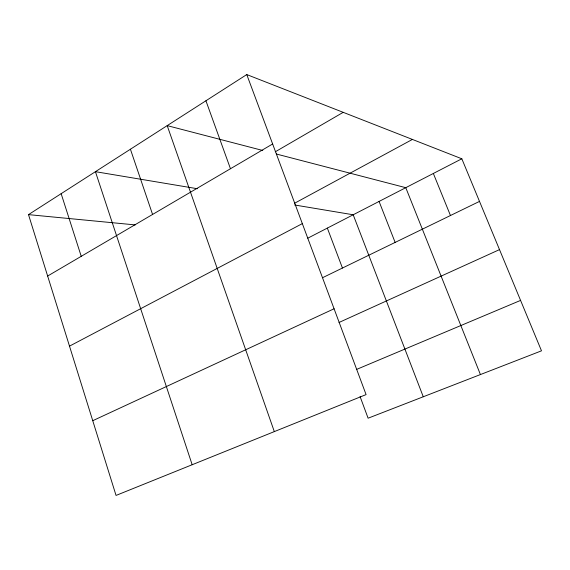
<?xml version="1.0" encoding="UTF-8"?>
<svg xmlns="http://www.w3.org/2000/svg" width="570" height="570" viewBox="0 0 570 570"><rect width="100%" height="100%" fill="white"/><g stroke="black" fill="none" stroke-linecap="round" stroke-linejoin="round"><path stroke-width="0.85" d="M246.76 74.57L366.082 394.604L116.045 495.43L28.5 214.626L246.76 74.57L461.828 158.788L541.5 350.828L368.106 418.202L360.069 396.556M47.645 276.03L272.638 143.982M275.267 151.805L343.204 112.34M294.448 203.319L412.402 139.436M69.497 346.14L302.335 223.618M307.779 238.182L461.828 158.788M322.52 277.725L479.505 201.395M92.746 420.696L334.084 308.769M339.007 322.478L499.512 249.61M356.521 369.445L520.581 300.404M28.5 214.626L135.225 224.908M197.448 188.734L95.432 171.677L192.168 464.735M294.661 204.993L353.193 214.776L423.268 396.77M262.784 150.487L167.195 125.621L274.327 431.604M276.315 154.007L405.776 187.68L480.425 374.561M433.35 173.465L450.464 215.517M379.071 201.438L395.138 242.421M327.344 228.1L342.449 268.043M205.927 100.769L230.465 168.727M130.416 149.226L152.575 214.448M61.147 193.679L81.232 256.322"/></g></svg>
